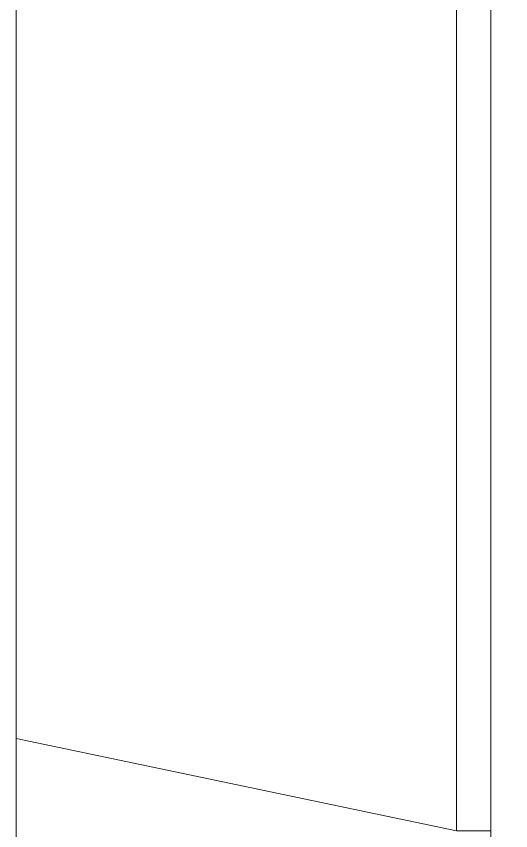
# Model space of a CAD drawing. Header units: millimetres. Extents: x 113490 to 142599, y -20467 to 115.
# Drawn here: x 131894.3 to 131932.2, y -6241.1 to -6178.7 of the extents above; entities that cross this region are included whole.
import ezdxf

# ---------------------------------------------------------------- set-up
doc = ezdxf.new("R2010")
doc.units = ezdxf.units.MM
doc.layers.add('DV1_0', color=7, linetype='Continuous')

msp = doc.modelspace()

# ---------------------------------------------------------------- linework, layer by layer
at = {"layer": 'DV1_0', "color": 7, "linetype": 'Continuous', "lineweight": 15}
for p, q in [((131894.261, -6148.673), (131894.261, -6234.066)), ((131894.261, -6148.673), (131894.261, -6234.066)), ((131894.261, -6234.066), (131894.261, -6242.003)), ((131894.261, -6234.066), (131894.261, -6242.003))]:
    msp.add_line(p, q, dxfattribs=at)
at = {"layer": 'DV1_0', "color": 7, "linetype": 'Continuous', "lineweight": 20}
for p, q in [((131928.02, -6159.733), (131928.02, -6241.13)), ((131930.641, -6159.733), (131930.641, -6241.13)), ((131894.261, -6234.066), (131928.02, -6241.13)), ((131930.641, -6241.13), (131928.02, -6241.13))]:
    msp.add_line(p, q, dxfattribs=at)
msp.add_ellipse((132047.24, -6259.148), major_axis=(116.369, -20.648), ratio=0.354256, start_param=3.204443, end_param=3.366071, dxfattribs=at)

doc.saveas('drawing.dxf')
